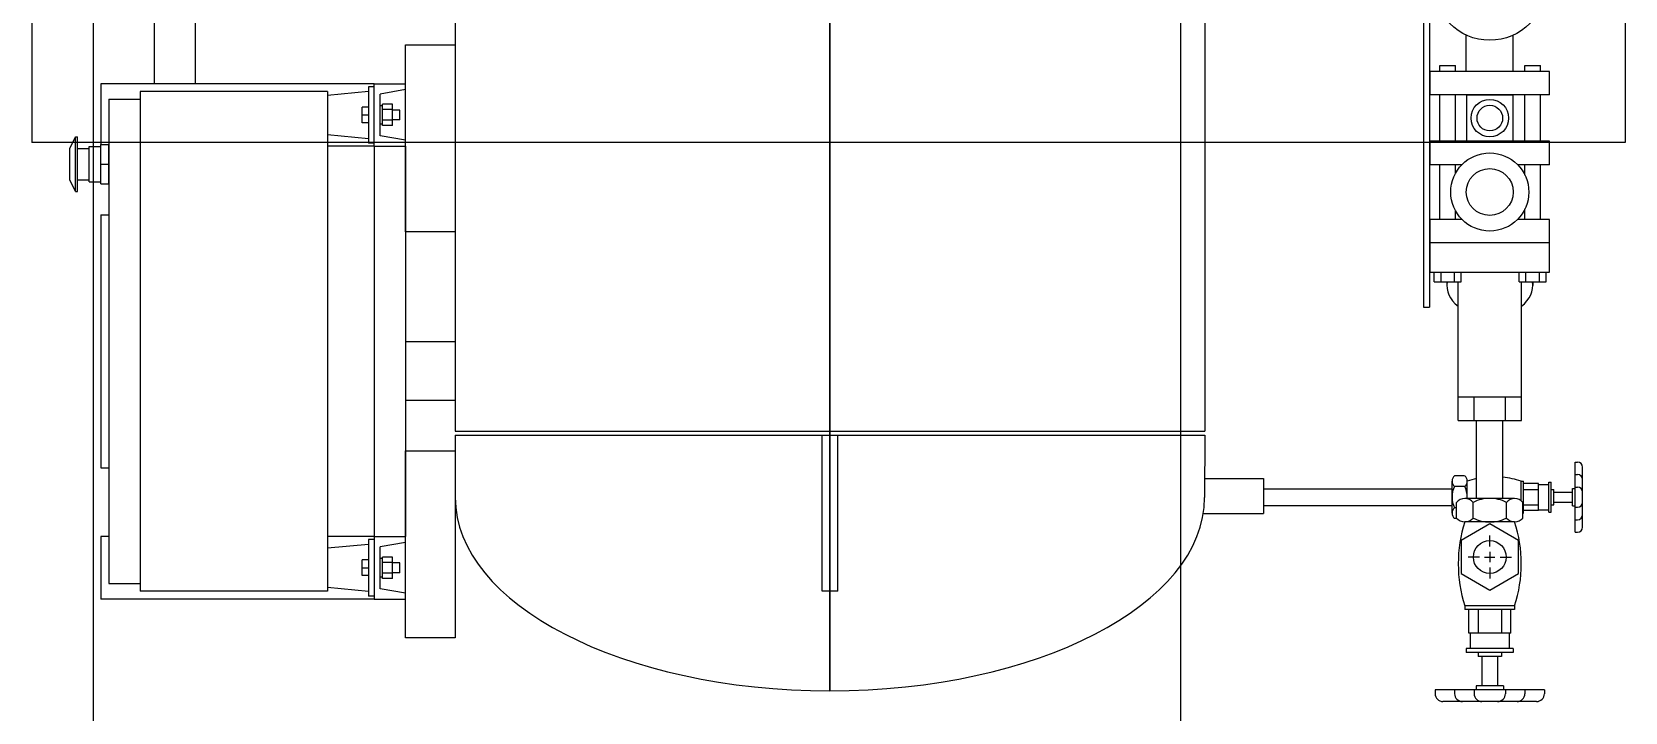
# Model space of a CAD drawing. Header units: inches. Extents: x -578 to 4567, y -980 to 6106.
# Drawn here: x 3093.5 to 3144.5, y 3918.8 to 3940.5 of the extents above; entities that cross this region are included whole.
import ezdxf

# ---------------------------------------------------------------- set-up
doc = ezdxf.new("R2010")
doc.units = ezdxf.units.IN
doc.header["$LTSCALE"] = 25.4
doc.header["$MEASUREMENT"] = 0
doc.linetypes.add('CENTERLINE', pattern=[12.755904, 9.448818, -0.944882, 1.417323, -0.944882])
doc.linetypes.add('SOLID', pattern=[0])
doc.layers.get('0').update_dxf_attribs({"linetype": 'CONTINUOUS', "lineweight": 20})
for name, color, linetype in [('1-ON', 7, 'CONTINUOUS'), ('3-ON', 7, 'SOLID'), ('70-ON', 7, 'SOLID'), ('A-CONC', 106, 'CONTINUOUS'), ('HANSEN_VALVES', 3, 'CONTINUOUS'), ('OB', 3, 'CONTINUOUS'), ('PANEL', 7, 'CONTINUOUS')]:
    doc.layers.add(name, color=color, linetype=linetype)
doc.layers.add('A-AMONIA', color=7, linetype='CONTINUOUS', true_color=0x920ef1)
doc.layers.add('A-REFRIG EQPM', color=40, linetype='CONTINUOUS', true_color=0xffbf00)
doc.layers.add('NOTES', color=241, linetype='CONTINUOUS', lineweight=30)

# ---------------------------------------------------------------- blocks, each defined once
blk = doc.blocks.new('A$Cc1381af3')
at = {"color": 0, "ltscale": 3}
for p, q in [((111.885, 58.686), (109.957, 58.686)), ((109.796, 58.444), (109.796, 58.525)), ((112.046, 58.444), (109.796, 58.444)), ((110.198, 58.444), (110.198, 58.525)), ((110.6, 58.444), (110.6, 58.525)), ((110.64, 58.364), (110.64, 58.444)), ((111.202, 58.364), (110.64, 58.364)), ((110.76, 57.759), (110.76, 58.364)), ((111.082, 57.759), (111.082, 58.364)), ((111.202, 58.364), (111.202, 58.444)), ((111.242, 58.444), (111.242, 58.525)), ((111.644, 58.444), (111.644, 58.525)), ((112.046, 58.444), (112.046, 58.525)), ((111.403, 57.678), (110.439, 57.678)), ((110.439, 57.598), (110.439, 57.678)), ((111.162, 57.759), (110.68, 57.759)), ((110.68, 57.678), (110.68, 57.759)), ((111.162, 57.678), (111.162, 57.759)), ((111.403, 57.598), (111.403, 57.678)), ((111.403, 57.598), (110.439, 57.598)), ((110.519, 57.277), (110.519, 57.598)), ((111.323, 57.277), (111.323, 57.598))]:
    blk.add_line(p, q, dxfattribs=at)
at = {"color": 0}
for p, q in [((97.291, 57.339), (97.104, 57.339)), ((97.104, 56.839), (97.104, 57.339)), ((97.291, 57.621), (97.291, 53.806)), ((98.041, 57.621), (97.291, 57.621)), ((98.041, 57.621), (98.041, 53.806)), ((99.526, 57.339), (98.041, 57.339)), ((99.526, 57.621), (99.526, 53.806)), ((100.276, 57.621), (99.526, 57.621)), ((100.276, 57.621), (100.276, 56.605)), ((102.026, 57.339), (100.276, 57.339)), ((102.026, 57.621), (102.026, 56.605)), ((102.776, 57.621), (102.026, 57.621)), ((103.714, 57.622), (102.776, 57.622)), ((102.776, 57.621), (102.776, 53.806)), ((102.776, 57.62), (102.776, 53.807)), ((103.714, 53.807), (103.714, 57.622)), ((104.026, 57.522), (103.714, 57.522)), ((104.026, 57.305), (103.714, 57.305)), ((104.026, 56.656), (104.026, 57.522)), ((117.089, 57.462), (117.089, 53.962)), ((117.089, 57.462), (117.214, 57.462)), ((117.464, 57.212), (117.464, 54.212)), ((97.291, 56.839), (97.104, 56.839)), ((99.526, 56.839), (98.041, 56.839)), ((100.609, 56.839), (100.276, 56.839)), ((102.026, 56.839), (101.693, 56.839)), ((104.026, 56.872), (103.714, 56.872)), ((104.026, 56.656), (103.714, 56.656)), ((104.026, 57.089), (104.149, 57.089)), ((107.714, 56.724), (104.026, 56.724)), ((108.464, 56.724), (107.714, 56.724)), ((107.714, 54.703), (107.714, 56.724)), ((108.464, 54.703), (108.464, 56.724)), ((117.089, 56.837), (117.214, 56.837)), ((97.291, 56.462), (96.129, 56.462)), ((98.041, 56.456), (99.526, 56.456)), ((98.041, 54.971), (98.041, 56.456)), ((99.526, 54.971), (99.526, 56.456)), ((108.464, 56.219), (107.714, 56.219)), ((115.272, 56.337), (115.772, 56.337)), ((115.772, 56.462), (115.897, 56.462)), ((115.772, 56.462), (115.772, 54.962)), ((115.897, 56.462), (115.897, 54.962)), ((116.964, 56.15), (116.964, 55.275)), ((116.964, 56.15), (117.089, 56.15)), ((117.089, 56.212), (117.214, 56.212)), ((115.897, 56.087), (116.022, 56.087)), ((116.022, 56.087), (116.022, 55.337)), ((116.022, 55.962), (116.964, 55.962)), ((108.464, 55.208), (107.714, 55.208)), ((115.272, 55.087), (115.772, 55.087)), ((115.897, 55.337), (116.022, 55.337)), ((116.022, 55.462), (116.964, 55.462)), ((116.964, 55.275), (117.089, 55.275)), ((117.089, 55.213), (117.214, 55.213)), ((97.291, 54.962), (96.129, 54.962)), ((97.104, 54.119), (97.104, 54.619)), ((97.291, 54.619), (97.104, 54.619)), ((98.041, 54.971), (99.526, 54.971)), ((99.526, 54.619), (98.041, 54.619)), ((100.276, 54.82), (100.276, 53.806)), ((100.546, 54.619), (100.276, 54.619)), ((102.026, 54.619), (101.756, 54.619)), ((102.026, 54.82), (102.026, 53.806)), ((104.026, 54.802), (103.714, 54.802)), ((104.026, 54.585), (103.714, 54.585)), ((104.026, 53.936), (104.026, 54.802)), ((107.714, 54.703), (104.026, 54.703)), ((108.464, 54.703), (107.714, 54.703)), ((115.772, 54.962), (115.897, 54.962)), ((117.089, 54.587), (117.214, 54.587)), ((97.291, 54.119), (97.104, 54.119)), ((99.526, 54.119), (98.041, 54.119)), ((102.026, 54.119), (100.276, 54.119)), ((104.026, 54.152), (103.714, 54.152)), ((104.026, 54.339), (104.149, 54.339)), ((98.041, 53.806), (97.291, 53.806)), ((100.276, 53.806), (99.526, 53.806)), ((102.776, 53.806), (102.026, 53.806)), ((103.714, 53.807), (102.776, 53.807)), ((104.026, 53.936), (103.714, 53.936)), ((117.089, 53.962), (117.214, 53.962)), ((105.947, 22.591), (105.947, 21.007)), ((107.822, 22.591), (107.822, 21.007)), ((98.183, 11.507), (98.183, 12.507)), ((113.683, 11.507), (113.683, 12.507)), ((101.883, 11.257), (101.883, 11.507)), ((109.982, 11.257), (109.982, 11.507)), ((112.183, 11.507), (112.183, 11.257))]:
    blk.add_line(p, q, dxfattribs=at)
for centre, radius in [((94.479, 55.712), 1.812), ((101.151, 55.712), 1.25), ((98.784, 55.714), 0.6), ((98.784, 55.714), 0.41), ((101.151, 55.712), 0.75)]:
    blk.add_circle(centre, radius, dxfattribs=at)
at = {"color": 0, "ltscale": 3}
for centre, start, end in [((109.957, 58.525), 90, 180), ((110.358, 58.525), 90, 180), ((110.76, 58.525), 90, 180), ((111.081, 58.525), 0, 90), ((111.483, 58.525), 0, 90), ((111.885, 58.525), 0, 90)]:
    blk.add_arc(centre, 0.161, start, end, dxfattribs=at)
at = {"color": 0}
for centre, start, end in [((117.214, 57.212), 0, 90), ((117.214, 56.587), 0, 90), ((117.214, 55.962), 0, 90), ((117.214, 55.463), 270, 0), ((117.214, 54.837), 270, 0), ((117.214, 54.212), 270, 0)]:
    blk.add_arc(centre, 0.25, start, end, dxfattribs=at)
for start_param, end_param in [(2.39618, 3.268383), (-0.12679, 0.745413)]:
    blk.add_ellipse((104.149, 55.714), major_axis=(0, -1.375), ratio=0.707109, start_param=start_param, end_param=end_param, dxfattribs=at)
at = {"layer": '1-ON', "color": 0}
for p, q in [((88.842, 14.278), (97.683, 14.278)), ((88.842, 12.963), (97.683, 12.963))]:
    blk.add_line(p, q, dxfattribs=at)
at = {"layer": '3-ON', "color": 0, "linetype": 'Continuous'}
for p, q in [((112.839, 56.046), (112.839, 56.404)), ((112.505, 55.712), (112.147, 55.712)), ((112.672, 55.712), (113.005, 55.712)), ((112.839, 55.546), (112.839, 55.879)), ((113.172, 55.712), (113.53, 55.712)), ((112.839, 55.379), (112.839, 55.021)), ((99.683, 21.007), (112.183, 21.007)), ((99.683, 20.007), (112.183, 20.007))]:
    blk.add_line(p, q, dxfattribs=at)
at = {"layer": '70-ON', "color": 0, "linetype": 'Continuous'}
for p, q in [((110.964, 56.132), (108.464, 56.132)), ((110.964, 55.292), (108.464, 55.292))]:
    blk.add_line(p, q, dxfattribs=at)
at = {"layer": '70-ON', "color": 0}
for p, q in [((110.651, 48.466), (110.651, 54.507)), ((111.191, 48.466), (111.191, 54.507)), ((91.251, 53.779), (104.842, 53.779)), ((91.251, 53.591), (104.842, 53.591)), ((104.842, 53.591), (104.842, 53.779))]:
    blk.add_line(p, q, dxfattribs=at)
at = {"layer": 'HANSEN_VALVES', "color": 0, "ltscale": 3}
for p, q in [((111.353, 57.277), (110.489, 57.277)), ((110.489, 57.277), (110.489, 56.795)), ((110.68, 56.795), (110.68, 57.277)), ((111.162, 56.795), (111.162, 57.277)), ((111.353, 57.277), (111.353, 56.795)), ((111.433, 56.795), (110.409, 56.795)), ((110.409, 56.714), (110.409, 56.795)), ((111.031, 56.714), (110.409, 56.714)), ((111.433, 56.775), (111.433, 56.795)), ((110.238, 54.909), (110.238, 54.587)), ((110.964, 54.989), (110.409, 54.989)), ((110.579, 54.909), (110.579, 54.587)), ((111.262, 54.65), (111.262, 54.587)), ((111.604, 54.65), (111.604, 54.587)), ((111.433, 54.507), (110.409, 54.507))]:
    blk.add_line(p, q, dxfattribs=at)
at = {"layer": 'HANSEN_VALVES', "color": 0}
for p, q in [((111.589, 56.775), (111.089, 56.775)), ((110.964, 56.509), (110.964, 54.916)), ((111.589, 56.243), (111.089, 56.243)), ((111.714, 56.509), (111.714, 54.916)), ((114.397, 56.509), (114.522, 56.509)), ((114.397, 56.509), (114.397, 54.916)), ((114.522, 56.509), (114.522, 54.916)), ((115.272, 56.384), (114.522, 56.384)), ((115.272, 56.384), (115.272, 55.041)), ((114.522, 56.087), (115.272, 56.087)), ((111.589, 55.181), (111.089, 55.181)), ((114.522, 55.337), (115.272, 55.337)), ((111.589, 54.65), (111.089, 54.65)), ((114.397, 54.916), (114.522, 54.916)), ((115.272, 55.041), (114.522, 55.041))]:
    blk.add_line(p, q, dxfattribs=at)
blk.add_lwpolyline([(112.307, 56.632), (111.776, 55.712), (112.307, 54.792), (113.37, 54.792), (113.901, 55.712), (113.37, 56.632)], close=True, dxfattribs=at)
blk.add_circle((112.839, 55.712), 0.525, dxfattribs=at)
at = {"layer": 'HANSEN_VALVES', "color": 0, "ltscale": 3}
for centre, radius, start, end in [((113.063, 55.852), 2.791, 161.9974, 174.2283), ((113.063, 55.852), 2.791, 191.5613, 198.0026), ((110.409, 54.768), 0.222, 39.5905, 140.4095), ((110.409, 54.729), 0.222, 219.5905, 320.4095), ((110.902, 54.302), 0.688, 88.4649, 118.0203), ((110.902, 55.194), 0.688, 241.9797, 271.5351), ((110.939, 54.302), 0.688, 87.979, 91.5351), ((110.939, 55.194), 0.688, 268.4649, 298.0203), ((111.433, 54.729), 0.222, 219.5905, 320.4095)]:
    blk.add_arc(centre, radius, start, end, dxfattribs=at)
at = {"layer": 'HANSEN_VALVES', "color": 0}
for centre, radius, start, end in [((111.308, 56.509), 0.345, 129.5905, 230.4095), ((111.369, 56.509), 0.345, 309.5905, 50.4095), ((113.055, 52.38), 4.341, 71.9974, 108.0026), ((112.033, 55.741), 1.07, 151.9797, 181.5351), ((110.644, 55.741), 1.07, 358.4649, 28.0203), ((112.033, 55.684), 1.07, 178.4649, 208.0203), ((110.644, 55.684), 1.07, 331.9797, 1.5351), ((111.308, 54.916), 0.345, 129.5905, 230.4095), ((111.369, 54.916), 0.345, 309.5905, 50.4095), ((113.055, 59.044), 4.341, 251.9974, 288.0026)]:
    blk.add_arc(centre, radius, start, end, dxfattribs=at)
at = {"layer": 'NOTES', "color": 0, "linetype": 'CENTERLINE'}
blk.add_line((117.123, 34.591), (0.812, 34.591), dxfattribs=at)
at = {"layer": 'OB', "color": 0}
for p, q in [((110.322, 46.591), (110.322, 48.466)), ((110.322, 48.466), (111.447, 48.466)), ((111.447, 46.531), (111.447, 48.466)), ((90.053, 46.591), (108.81, 46.591)), ((108.81, 22.591), (108.81, 46.591)), ((108.935, 22.591), (108.935, 46.591)), ((108.935, 46.591), (110.935, 46.582)), ((113.935, 34.841), (108.935, 34.841)), ((113.935, 34.841), (113.935, 34.341)), ((113.935, 34.341), (108.935, 34.341)), ((90.574, 22.591), (108.81, 22.591)), ((96.435, 21.007), (96.435, 22.591)), ((102.43, 22.591), (102.43, 21.007)), ((108.935, 22.591), (110.935, 22.6)), ((109.435, 21.007), (109.435, 22.591)), ((109.442, 22.591), (115.43, 22.591)), ((115.43, 22.591), (115.43, 21.007)), ((102.43, 21.007), (96.435, 21.007)), ((115.43, 21.007), (109.435, 21.007))]:
    blk.add_line(p, q, dxfattribs=at)
blk.add_ellipse((110.935, 34.591), major_axis=(0, 11.991), ratio=0.51599, start_param=3.141593, end_param=6.283185, dxfattribs=at)
at = {"layer": 'PANEL', "color": 0, "linetype": 'Continuous'}
for p, q in [((97.87, 21.007), (97.683, 21.007)), ((97.683, 20.007), (97.683, 21.007)), ((97.87, 21.007), (98.014, 20.194)), ((99.495, 21.007), (99.352, 20.194)), ((99.683, 21.007), (99.495, 21.007)), ((99.683, 20.007), (99.683, 21.007)), ((112.37, 21.007), (112.183, 21.007)), ((112.183, 20.007), (112.183, 21.007)), ((112.37, 21.007), (112.514, 20.194)), ((113.995, 21.007), (113.852, 20.194)), ((114.183, 21.007), (113.995, 21.007)), ((114.183, 20.007), (114.183, 21.007)), ((97.683, 20.132), (97.683, 20.882)), ((99.026, 20.585), (98.34, 20.585)), ((98.34, 20.585), (98.34, 20.272)), ((98.511, 20.585), (98.511, 20.272)), ((98.839, 20.819), (98.527, 20.819)), ((98.527, 20.819), (98.527, 20.585)), ((98.839, 20.819), (98.839, 20.585)), ((98.854, 20.585), (98.854, 20.272)), ((99.026, 20.585), (99.026, 20.272)), ((112.84, 20.585), (112.84, 20.272)), ((113.526, 20.585), (112.84, 20.585)), ((113.011, 20.585), (113.011, 20.272)), ((113.027, 20.819), (113.027, 20.585)), ((113.339, 20.819), (113.027, 20.819)), ((113.339, 20.819), (113.339, 20.585)), ((113.354, 20.585), (113.354, 20.272)), ((113.526, 20.585), (113.526, 20.272)), ((99.683, 20.007), (97.683, 20.007)), ((97.683, 20.007), (97.683, 11.257)), ((97.779, 20.007), (97.779, 19.819)), ((99.352, 20.194), (98.014, 20.194)), ((99.026, 20.272), (98.34, 20.272)), ((98.387, 20.272), (98.387, 20.194)), ((98.978, 20.272), (98.978, 20.194)), ((99.587, 20.007), (99.587, 19.819)), ((99.683, 20.007), (99.683, 18.507)), ((112.183, 20.007), (112.183, 18.507)), ((112.183, 20.007), (114.183, 20.007)), ((112.279, 20.007), (112.279, 19.819)), ((113.852, 20.194), (112.514, 20.194)), ((113.526, 20.272), (112.84, 20.272)), ((112.887, 20.272), (112.887, 20.194)), ((113.478, 20.272), (113.478, 20.194)), ((114.087, 20.007), (114.087, 19.819)), ((114.183, 20.007), (114.183, 11.257)), ((97.779, 19.819), (99.587, 19.819)), ((97.779, 19.819), (99.587, 19.819)), ((97.933, 19.819), (98.058, 18.507)), ((97.933, 19.819), (98.058, 18.507)), ((98.433, 19.819), (98.933, 19.819)), ((98.433, 19.819), (98.433, 19.616)), ((98.933, 19.616), (98.433, 19.616)), ((98.933, 19.616), (98.433, 19.616)), ((98.683, 19.616), (98.683, 19.819)), ((98.933, 19.819), (98.933, 19.616)), ((99.308, 18.507), (99.433, 19.819)), ((99.308, 18.507), (99.433, 19.819)), ((112.279, 19.819), (114.087, 19.819)), ((112.279, 19.819), (114.087, 19.819)), ((112.433, 19.819), (112.558, 18.507)), ((112.433, 19.819), (112.558, 18.507)), ((112.933, 19.819), (112.933, 19.616)), ((112.933, 19.819), (113.433, 19.819)), ((113.433, 19.616), (112.933, 19.616)), ((113.433, 19.616), (112.933, 19.616)), ((113.183, 19.616), (113.183, 19.819)), ((113.433, 19.819), (113.433, 19.616)), ((113.808, 18.507), (113.933, 19.819)), ((113.808, 18.507), (113.933, 19.819)), ((97.933, 18.507), (113.933, 18.507)), ((97.933, 18.507), (97.933, 12.507)), ((98.058, 18.507), (99.308, 18.507)), ((112.558, 18.507), (113.808, 18.507)), ((113.933, 18.507), (113.933, 12.507)), ((97.933, 12.507), (113.933, 12.507)), ((97.683, 11.257), (99.634, 11.257)), ((98.183, 11.507), (113.683, 11.507)), ((100.884, 11.507), (99.634, 11.507)), ((99.634, 11.257), (99.634, 11.507)), ((100.884, 11.257), (99.634, 11.257)), ((99.696, 10.882), (99.696, 11.257)), ((100.259, 11.257), (100.259, 11.507)), ((100.821, 10.882), (100.821, 11.257)), ((100.884, 11.257), (100.884, 11.507)), ((101.883, 11.257), (109.982, 11.257)), ((112.183, 11.257), (114.183, 11.257)), ((100.821, 10.882), (99.696, 10.882)), ((99.759, 10.507), (99.759, 10.882)), ((100.759, 10.507), (100.759, 10.882)), ((101.134, 10.507), (99.384, 10.507)), ((99.384, 10.444), (99.384, 10.507)), ((99.759, 10.257), (99.384, 10.444)), ((101.134, 10.444), (99.384, 10.444)), ((100.759, 10.257), (99.759, 10.257)), ((101.134, 10.444), (100.759, 10.257)), ((101.134, 10.444), (101.134, 10.507))]:
    blk.add_line(p, q, dxfattribs=at)

msp = doc.modelspace()

# ---------------------------------------------------------------- linework, layer by layer
at = {"layer": 'A-AMONIA'}
for p, q in [((3130.264682, 4096.29287), (3130.264682, 3626.491918)), ((3095.471215, 3626.491918), (3095.471215, 3948.126072))]:
    msp.add_line(p, q, dxfattribs=at)
at = {"layer": 'A-CONC'}
for p, q in [((3093.5, 3955), (3093.5, 3937)), ((3144.5, 3955), (3144.5, 3937)), ((3144.5, 3937), (3093.5, 3937))]:
    msp.add_line(p, q, dxfattribs=at)
at = {"layer": 'A-REFRIG EQPM'}
msp.add_line((3141.666757, 3919.10558), (3138.666757, 3919.10558), dxfattribs=at)
for centre, start, end in [((3138.666757, 3919.35558), 180, 270), ((3139.291916, 3919.35558), 180, 270), ((3139.917076, 3919.35558), 180, 270), ((3140.416439, 3919.35558), 270, 0), ((3141.041598, 3919.35558), 270, 0), ((3141.666757, 3919.35558), 270, 0)]:
    msp.add_arc(centre, 0.25, start, end, dxfattribs=at)

# ---------------------------------------------------------------- block references
at = {"layer": 'A-REFRIG EQPM', "rotation": 270}
msp.add_blockref('A$Cc1381af3', (3084.45443, 4036.569131), dxfattribs=at)

doc.saveas('drawing.dxf')
